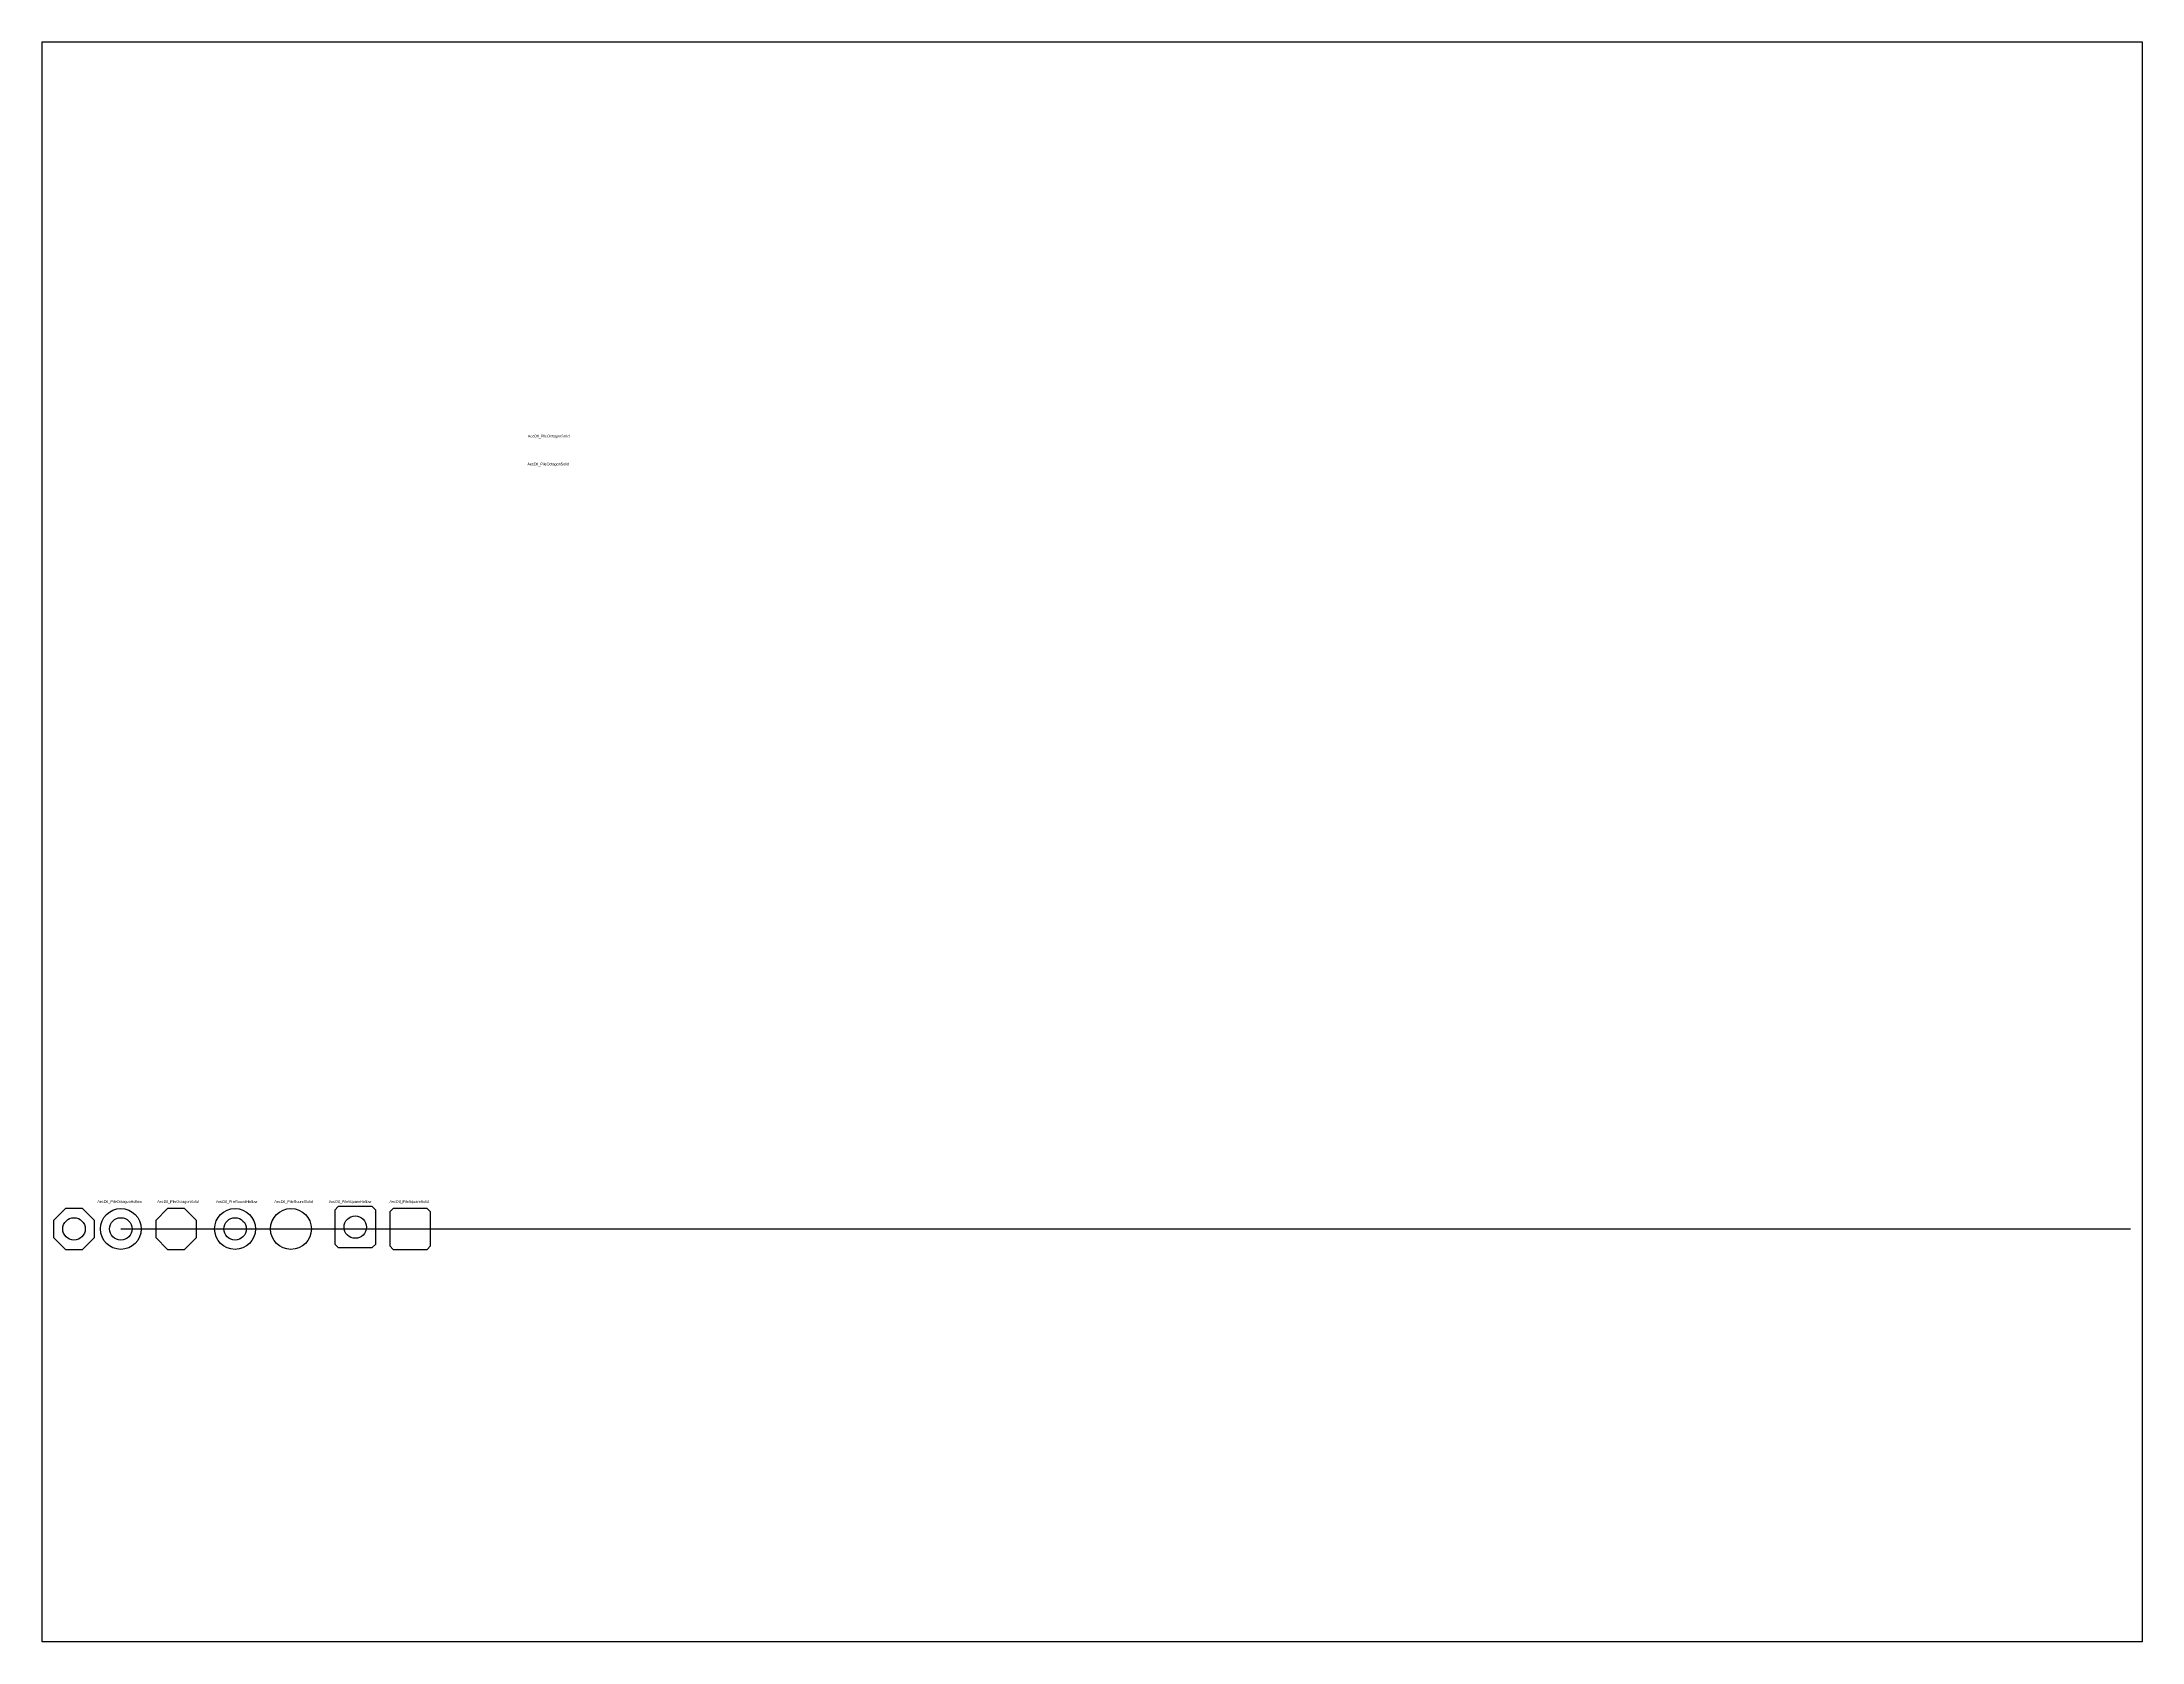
# Paper-space layout 'Layout1' of a CAD drawing. Header units: inches. Extents: x 1.05 to 9.45, y 0.8 to 7.2.
# The model-space entities are those that its viewports show. They can reach past a viewport. Long polylines and large blocks are cut down to what shows.
import ezdxf
from ezdxf.enums import TextEntityAlignment as Align

# ---------------------------------------------------------------- set-up
doc = ezdxf.new("R2010")
doc.units = ezdxf.units.IN
doc.header["$MEASUREMENT"] = 0

# ---------------------------------------------------------------- blocks, each defined once
blk = doc.blocks.new('AecDtl_PileOctagonHollow')
at = {"color": 0, "linetype": 'ByBlock', "lineweight": -2}
blk.add_lwpolyline([(0.5, 0.207), (0.207, 0.5), (-0.207, 0.5), (-0.5, 0.207), (-0.5, -0.207), (-0.207, -0.5), (0.207, -0.5), (0.5, -0.207)], close=True, dxfattribs=at)
blk.add_circle((0, 0), 0.275, dxfattribs=at)
blk = doc.blocks.new('AecDtl_PileOctagonSolid')
at = {"color": 0, "linetype": 'ByBlock', "lineweight": -2}
blk.add_lwpolyline([(0.5, 0.207), (0.207, 0.5), (-0.207, 0.5), (-0.5, 0.207), (-0.5, -0.207), (-0.207, -0.5), (0.207, -0.5), (0.5, -0.207)], close=True, dxfattribs=at)
blk = doc.blocks.new('AecDtl_PileRoundHollow')
at = {"color": 0, "linetype": 'ByBlock', "lineweight": -2}
for radius in [0.5, 0.275]:
    blk.add_circle((0, 0), radius, dxfattribs=at)
blk = doc.blocks.new('AecDtl_PileRoundSolid')
at = {"color": 0, "linetype": 'ByBlock', "lineweight": -2}
blk.add_circle((0, 0), 0.5, dxfattribs=at)
blk = doc.blocks.new('AecDtl_PileSquareHollow')
at = {"color": 0, "linetype": 'ByBlock', "lineweight": -2}
for p, q in [((-0.417, 0.5), (-0.5, 0.417)), ((-0.5, 0.417), (-0.5, -0.417)), ((0.417, 0.5), (-0.417, 0.5)), ((0.417, 0.5), (0.5, 0.417)), ((0.5, -0.417), (0.5, 0.417)), ((-0.5, -0.417), (-0.417, -0.5)), ((-0.417, -0.5), (0.417, -0.5)), ((0.417, -0.5), (0.5, -0.417))]:
    blk.add_line(p, q, dxfattribs=at)
blk.add_circle((0, 0), 0.275, dxfattribs=at)
blk = doc.blocks.new('AecDtl_PileSquareSolid')
at = {"color": 0, "linetype": 'ByBlock', "lineweight": -2}
for p, q in [((-0.417, 0.5), (-0.5, 0.417)), ((-0.5, 0.417), (-0.5, -0.417)), ((0.417, 0.5), (-0.417, 0.5)), ((0.417, 0.5), (0.5, 0.417)), ((0.5, -0.417), (0.5, 0.417)), ((-0.5, -0.417), (-0.417, -0.5)), ((-0.417, -0.5), (0.417, -0.5)), ((0.417, -0.5), (0.5, -0.417))]:
    blk.add_line(p, q, dxfattribs=at)

msp = doc.modelspace()

# ---------------------------------------------------------------- linework, layer by layer
msp.add_line((7.721, 17.831), (56.922, 17.831))

# ---------------------------------------------------------------- block references
for name, p in [('AecDtl_PileOctagonHollow', (6.574, 17.831)), ('AecDtl_PileRoundHollow', (7.721, 17.831)), ('AecDtl_PileOctagonSolid', (9.074, 17.831)), ('AecDtl_PileRoundHollow', (10.517, 17.831)), ('AecDtl_PileRoundHollow', (10.517, 17.831)), ('AecDtl_PileRoundSolid', (11.886, 17.831)), ('AecDtl_PileSquareHollow', (13.461, 17.877)), ('AecDtl_PileSquareSolid', (14.805, 17.831))]:
    msp.add_blockref(name, p)

# ---------------------------------------------------------------- texts
for s, p in [('AecDtl_PileOctagonSolid', (18.196, 37.234)), ('AecDtl_PileOctagonSolid', (18.183, 36.55)), ('AecDtl_PileOctagonHollow', (7.691, 18.493)), ('AecDtl_PileOctagonSolid', (9.119, 18.493)), ('AecDtl_PileRoundHollow', (10.555, 18.493)), ('AecDtl_PileRoundSolid', (11.951, 18.493)), ('AecDtl_PileSquareHollow', (13.333, 18.493)), ('AecDtl_PileSquareSolid', (14.782, 18.493))]:
    msp.add_text(s, height=0.06599).set_placement(p, align=Align.MIDDLE)

psp = doc.layouts.get("Layout1")

# ---------------------------------------------------------------- linework, layer by layer
psp.add_lwpolyline([(1.05, 0.8), (1.05, 7.2), (9.45, 7.2), (9.45, 0.8)], close=True)

# ---------------------------------------------------------------- viewports
at = {"layer": '0'}
psp.add_viewport(center=(5.25, 4), size=(8.4, 6.4), view_center_point=(31.4979, 27.3046), view_height=39.173079, dxfattribs=at)

doc.saveas('drawing.dxf')
